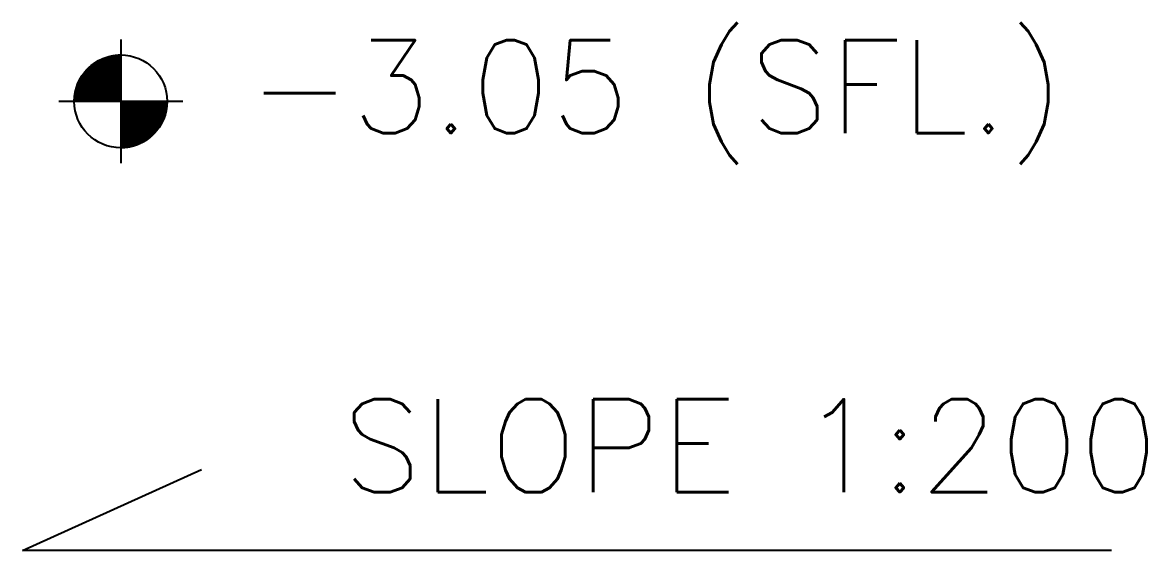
# Model space of a CAD drawing. Header units: millimetres. Extents: x -187664 to 435448, y -313239 to 299894.
# Drawn here: x -122784 to -120515, y 56349 to 57414 of the extents above; entities that cross this region are included whole.
import ezdxf

# ---------------------------------------------------------------- set-up
doc = ezdxf.new("R2010")
doc.units = ezdxf.units.MM
doc.layers.add('DIM', color=1, linetype='Continuous')
doc.layers.add('Text', color=3, linetype='Continuous', lineweight=0)
doc.styles.add('100', font='romans.shx', dxfattribs={"height": 2.4})
doc.styles.add('RomanS', font='romans.shx', dxfattribs={"width": 0.8})

# ---------------------------------------------------------------- blocks, each defined once
blk = doc.blocks.new('*X2883')
at = {"color": 0}
for p, q in [((35029.76, 26590.35), (35044.68, 26605.27)), ((35029.76, 26590.44), (35044.59, 26605.27)), ((35029.76, 26590.53), (35044.5, 26605.27)), ((35029.76, 26590.62), (35044.41, 26605.27)), ((35029.76, 26590.71), (35044.32, 26605.27)), ((35029.77, 26590.8), (35044.23, 26605.27)), ((35029.77, 26590.27), (35044.76, 26605.26)), ((35029.77, 26590.89), (35044.14, 26605.26)), ((35029.77, 26590.98), (35044.05, 26605.26)), ((35029.78, 26591.08), (35043.95, 26605.25)), ((35029.78, 26591.17), (35043.86, 26605.25)), ((35029.79, 26591.27), (35043.77, 26605.24)), ((35029.8, 26591.36), (35043.67, 26605.24)), ((35029.8, 26591.46), (35043.58, 26605.23)), ((35029.81, 26591.55), (35043.48, 26605.22)), ((35029.82, 26591.65), (35043.38, 26605.21)), ((35029.83, 26591.75), (35043.28, 26605.2)), ((35029.84, 26591.85), (35043.19, 26605.19)), ((35029.85, 26591.94), (35043.09, 26605.18)), ((35029.86, 26590.27), (35044.76, 26605.17)), ((35029.86, 26592.04), (35042.99, 26605.17)), ((35029.87, 26592.15), (35042.89, 26605.16)), ((35029.89, 26592.25), (35042.78, 26605.14)), ((35029.9, 26592.35), (35042.68, 26605.13)), ((35029.92, 26592.45), (35042.58, 26605.12)), ((35029.93, 26592.56), (35042.48, 26605.1)), ((35029.95, 26590.27), (35044.76, 26605.08)), ((35029.95, 26592.66), (35042.37, 26605.08)), ((35029.97, 26592.77), (35042.26, 26605.07)), ((35029.98, 26592.87), (35042.16, 26605.05)), ((35030, 26592.98), (35042.05, 26605.03)), ((35030.02, 26593.09), (35041.94, 26605.01)), ((35030.04, 26590.27), (35044.76, 26605)), ((35030.04, 26593.2), (35041.83, 26604.99)), ((35030.07, 26593.31), (35041.72, 26604.96)), ((35030.09, 26593.42), (35041.61, 26604.94)), ((35030.12, 26593.54), (35041.5, 26604.92)), ((35030.12, 26590.27), (35044.76, 26604.91)), ((35030.14, 26593.65), (35041.38, 26604.89)), ((35030.17, 26593.77), (35041.27, 26604.86)), ((35030.2, 26593.88), (35041.15, 26604.83)), ((35030.21, 26590.27), (35044.76, 26604.82)), ((35030.23, 26594), (35041.03, 26604.8)), ((35030.26, 26594.12), (35040.91, 26604.77)), ((35030.29, 26594.24), (35040.79, 26604.74)), ((35030.3, 26590.27), (35044.76, 26604.73)), ((35030.33, 26594.36), (35040.67, 26604.71)), ((35030.36, 26594.49), (35040.54, 26604.67)), ((35030.39, 26590.27), (35044.76, 26604.64)), ((35030.4, 26594.61), (35040.42, 26604.63)), ((35030.44, 26594.74), (35040.29, 26604.59)), ((35030.48, 26590.27), (35044.76, 26604.55)), ((35030.48, 26594.87), (35040.16, 26604.55)), ((35030.52, 26595), (35040.03, 26604.51)), ((35030.57, 26590.27), (35044.76, 26604.47)), ((35030.57, 26595.14), (35039.9, 26604.47)), ((35030.61, 26595.27), (35039.76, 26604.42)), ((35030.66, 26590.27), (35044.76, 26604.38)), ((35030.66, 26595.41), (35039.62, 26604.37)), ((35030.71, 26595.55), (35039.48, 26604.32)), ((35030.74, 26590.27), (35044.76, 26604.29)), ((35030.77, 26595.69), (35039.34, 26604.26)), ((35030.83, 26595.84), (35039.19, 26604.21)), ((35030.83, 26590.27), (35044.76, 26604.2)), ((35030.89, 26595.99), (35039.04, 26604.14)), ((35030.92, 26590.27), (35044.76, 26604.11)), ((35030.95, 26596.14), (35038.89, 26604.08)), ((35031.01, 26590.27), (35044.76, 26604.02)), ((35031.02, 26596.29), (35038.74, 26604.01)), ((35031.09, 26596.45), (35038.58, 26603.94)), ((35031.1, 26590.27), (35044.76, 26603.93)), ((35031.16, 26596.62), (35038.41, 26603.87)), ((35031.19, 26590.27), (35044.76, 26603.85)), ((35031.24, 26596.79), (35038.25, 26603.79)), ((35031.27, 26590.27), (35044.76, 26603.76)), ((35031.33, 26596.96), (35038.07, 26603.7)), ((35031.36, 26590.27), (35044.76, 26603.67)), ((35031.42, 26597.14), (35037.89, 26603.61)), ((35031.45, 26590.27), (35044.76, 26603.58)), ((35031.52, 26597.32), (35037.71, 26603.52)), ((35031.54, 26590.27), (35044.76, 26603.49)), ((35031.62, 26597.52), (35037.52, 26603.41)), ((35031.63, 26590.27), (35044.76, 26603.4)), ((35031.72, 26590.27), (35044.76, 26603.32)), ((35031.73, 26597.72), (35037.31, 26603.3)), ((35031.8, 26590.27), (35044.76, 26603.23)), ((35031.86, 26597.93), (35037.1, 26603.18)), ((35031.89, 26590.27), (35044.76, 26603.14)), ((35031.98, 26590.27), (35044.76, 26603.05)), ((35031.99, 26598.15), (35036.88, 26603.04)), ((35032.07, 26590.27), (35044.76, 26602.96)), ((35032.14, 26598.39), (35036.64, 26602.89)), ((35032.16, 26590.27), (35044.76, 26602.87)), ((35032.25, 26590.27), (35044.76, 26602.79)), ((35032.31, 26598.65), (35036.38, 26602.72)), ((35032.33, 26590.27), (35044.76, 26602.7)), ((35032.42, 26590.27), (35044.76, 26602.61)), ((35032.51, 26590.27), (35044.76, 26602.52)), ((35032.51, 26598.94), (35036.1, 26602.52)), ((35032.6, 26590.27), (35044.76, 26602.43)), ((35044.76, 26593.65), (35035.97, 26602.44)), ((35044.76, 26593.74), (35036.03, 26602.47)), ((35044.76, 26593.83), (35036.08, 26602.51)), ((35044.76, 26593.92), (35036.13, 26602.55)), ((35044.76, 26594.01), (35036.18, 26602.58)), ((35044.76, 26594.09), (35036.23, 26602.62)), ((35044.76, 26594.18), (35036.29, 26602.65)), ((35044.76, 26594.27), (35036.34, 26602.69)), ((35044.76, 26594.36), (35036.39, 26602.73)), ((35044.76, 26594.45), (35036.44, 26602.76)), ((35044.76, 26594.54), (35036.5, 26602.8)), ((35044.76, 26594.63), (35036.55, 26602.83)), ((35044.76, 26594.71), (35036.6, 26602.87)), ((35044.76, 26594.8), (35036.66, 26602.9)), ((35044.76, 26594.89), (35036.71, 26602.94)), ((35044.76, 26594.98), (35036.77, 26602.97)), ((35044.76, 26595.07), (35036.82, 26603)), ((35044.76, 26595.16), (35036.88, 26603.04)), ((35044.76, 26595.24), (35036.93, 26603.07)), ((35044.76, 26595.33), (35036.98, 26603.1)), ((35044.76, 26595.42), (35037.04, 26603.14)), ((35044.76, 26595.51), (35037.1, 26603.17)), ((35044.76, 26595.6), (35037.15, 26603.2)), ((35044.76, 26595.69), (35037.21, 26603.24)), ((35044.76, 26595.77), (35037.26, 26603.27)), ((35044.76, 26595.86), (35037.32, 26603.3)), ((35044.76, 26595.95), (35037.37, 26603.33)), ((35044.76, 26596.04), (35037.43, 26603.36)), ((35044.76, 26596.13), (35037.49, 26603.4)), ((35044.76, 26596.22), (35037.55, 26603.43)), ((35044.76, 26596.3), (35037.6, 26603.46)), ((35044.76, 26596.39), (35037.66, 26603.49)), ((35044.76, 26596.48), (35037.72, 26603.52)), ((35044.76, 26596.57), (35037.78, 26603.55)), ((35044.76, 26596.66), (35037.83, 26603.58)), ((35044.76, 26596.75), (35037.89, 26603.61)), ((35044.76, 26596.83), (35037.95, 26603.64)), ((35044.76, 26596.92), (35038.01, 26603.67)), ((35044.76, 26597.01), (35038.07, 26603.7)), ((35044.76, 26597.1), (35038.13, 26603.73)), ((35044.76, 26597.19), (35038.19, 26603.76)), ((35044.76, 26597.28), (35038.25, 26603.79)), ((35044.76, 26597.37), (35038.31, 26603.82)), ((35044.76, 26597.45), (35038.37, 26603.85)), ((35044.76, 26597.54), (35038.43, 26603.87)), ((35044.76, 26597.63), (35038.49, 26603.9)), ((35044.76, 26597.72), (35038.55, 26603.93)), ((35044.76, 26597.81), (35038.61, 26603.96)), ((35044.76, 26597.9), (35038.67, 26603.98)), ((35044.76, 26597.98), (35038.73, 26604.01)), ((35044.76, 26598.07), (35038.79, 26604.04)), ((35044.76, 26598.16), (35038.85, 26604.06)), ((35044.76, 26598.25), (35038.92, 26604.09)), ((35044.76, 26598.34), (35038.98, 26604.12)), ((35044.76, 26598.43), (35039.04, 26604.14)), ((35044.76, 26598.51), (35039.1, 26604.17)), ((35044.76, 26598.6), (35039.17, 26604.19)), ((35044.76, 26598.69), (35039.23, 26604.22)), ((35044.76, 26598.78), (35039.29, 26604.24)), ((35044.76, 26598.87), (35039.36, 26604.27)), ((35044.76, 26598.96), (35039.42, 26604.29)), ((35044.76, 26599.04), (35039.48, 26604.32)), ((35044.76, 26599.13), (35039.55, 26604.34)), ((35044.76, 26599.22), (35039.61, 26604.37)), ((35044.76, 26599.31), (35039.68, 26604.39)), ((35044.76, 26599.4), (35039.74, 26604.41)), ((35044.76, 26599.49), (35039.81, 26604.44)), ((35044.76, 26599.57), (35039.87, 26604.46)), ((35044.76, 26599.66), (35039.94, 26604.48)), ((35044.76, 26599.75), (35040.01, 26604.5)), ((35044.76, 26599.84), (35040.07, 26604.52)), ((35044.76, 26599.93), (35040.14, 26604.55)), ((35044.76, 26600.02), (35040.21, 26604.57)), ((35044.76, 26600.11), (35040.27, 26604.59)), ((35044.76, 26600.19), (35040.34, 26604.61)), ((35044.76, 26600.28), (35040.41, 26604.63)), ((35044.76, 26600.37), (35040.48, 26604.65)), ((35044.76, 26600.46), (35040.54, 26604.67)), ((35044.76, 26600.55), (35040.61, 26604.69)), ((35044.76, 26600.64), (35040.68, 26604.71)), ((35044.76, 26600.72), (35040.75, 26604.73)), ((35044.76, 26600.81), (35040.82, 26604.75)), ((35044.76, 26600.9), (35040.89, 26604.77)), ((35044.76, 26600.99), (35040.96, 26604.79)), ((35044.76, 26601.08), (35041.03, 26604.8)), ((35044.76, 26601.17), (35041.1, 26604.82)), ((35044.76, 26601.25), (35041.17, 26604.84)), ((35044.76, 26601.34), (35041.24, 26604.86)), ((35044.76, 26601.43), (35041.31, 26604.87)), ((35044.76, 26601.52), (35041.39, 26604.89)), ((35044.76, 26601.61), (35041.46, 26604.91)), ((35044.76, 26601.7), (35041.53, 26604.92)), ((35044.76, 26601.78), (35041.6, 26604.94)), ((35044.76, 26601.87), (35041.67, 26604.95)), ((35044.76, 26601.96), (35041.75, 26604.97)), ((35044.76, 26602.05), (35041.82, 26604.98)), ((35044.76, 26602.14), (35041.9, 26605)), ((35044.76, 26602.23), (35041.97, 26605.01)), ((35044.76, 26602.31), (35042.04, 26605.03)), ((35044.76, 26602.4), (35042.12, 26605.04)), ((35044.76, 26602.49), (35042.19, 26605.05)), ((35044.76, 26602.58), (35042.27, 26605.07)), ((35044.76, 26602.67), (35042.35, 26605.08)), ((35044.76, 26602.76), (35042.42, 26605.09)), ((35044.76, 26602.85), (35042.5, 26605.1)), ((35044.76, 26602.93), (35042.58, 26605.12)), ((35044.76, 26603.02), (35042.65, 26605.13)), ((35044.76, 26603.11), (35042.73, 26605.14)), ((35044.76, 26603.2), (35042.81, 26605.15)), ((35044.76, 26603.29), (35042.89, 26605.16)), ((35044.76, 26603.38), (35042.96, 26605.17)), ((35044.76, 26603.46), (35043.04, 26605.18)), ((35044.76, 26603.55), (35043.12, 26605.19)), ((35044.76, 26603.64), (35043.2, 26605.19)), ((35044.76, 26603.73), (35043.28, 26605.2)), ((35044.76, 26603.82), (35043.36, 26605.21)), ((35044.76, 26603.91), (35043.45, 26605.22)), ((35044.76, 26603.99), (35043.53, 26605.22)), ((35044.76, 26604.08), (35043.61, 26605.23)), ((35044.76, 26604.17), (35043.69, 26605.24)), ((35044.76, 26604.26), (35043.77, 26605.24)), ((35044.76, 26604.35), (35043.86, 26605.25)), ((35044.76, 26604.44), (35043.94, 26605.25)), ((35044.76, 26604.52), (35044.02, 26605.26)), ((35044.76, 26604.61), (35044.11, 26605.26)), ((35044.76, 26604.7), (35044.19, 26605.26)), ((35044.76, 26604.79), (35044.28, 26605.27)), ((35044.76, 26604.88), (35044.37, 26605.27)), ((35044.76, 26604.97), (35044.45, 26605.27)), ((35044.76, 26605.06), (35044.54, 26605.27)), ((35044.76, 26605.14), (35044.63, 26605.27)), ((35044.76, 26605.23), (35044.71, 26605.27)), ((35040.98, 26590.27), (35032.43, 26598.82)), ((35041.06, 26590.27), (35032.47, 26598.87)), ((35041.15, 26590.27), (35032.5, 26598.92)), ((35041.24, 26590.27), (35032.54, 26598.98)), ((35041.33, 26590.27), (35032.58, 26599.03)), ((35041.42, 26590.27), (35032.61, 26599.08)), ((35041.51, 26590.27), (35032.65, 26599.13)), ((35032.69, 26590.27), (35044.76, 26602.34)), ((35041.59, 26590.27), (35032.69, 26599.18)), ((35041.68, 26590.27), (35032.73, 26599.23)), ((35032.75, 26599.26), (35035.77, 26602.29)), ((35041.77, 26590.27), (35032.76, 26599.28)), ((35032.78, 26590.27), (35044.76, 26602.26)), ((35041.86, 26590.27), (35032.8, 26599.33)), ((35041.95, 26590.27), (35032.84, 26599.38)), ((35032.86, 26590.27), (35044.76, 26602.17)), ((35042.04, 26590.27), (35032.88, 26599.43)), ((35042.12, 26590.27), (35032.92, 26599.48)), ((35032.95, 26590.27), (35044.76, 26602.08)), ((35042.21, 26590.27), (35032.95, 26599.53)), ((35042.3, 26590.27), (35032.99, 26599.58)), ((35042.39, 26590.27), (35033.03, 26599.63)), ((35033.04, 26590.27), (35044.76, 26601.99)), ((35033.05, 26599.65), (35035.38, 26601.98)), ((35042.48, 26590.27), (35033.07, 26599.68)), ((35042.57, 26590.27), (35033.11, 26599.73)), ((35033.13, 26590.27), (35044.76, 26601.9)), ((35042.65, 26590.27), (35033.15, 26599.78)), ((35042.74, 26590.27), (35033.19, 26599.83)), ((35033.22, 26590.27), (35044.76, 26601.81)), ((35042.83, 26590.27), (35033.23, 26599.88)), ((35042.92, 26590.27), (35033.27, 26599.92)), ((35033.31, 26590.27), (35044.76, 26601.73)), ((35043.01, 26590.27), (35033.31, 26599.97)), ((35043.1, 26590.27), (35033.35, 26600.02)), ((35043.19, 26590.27), (35033.39, 26600.07)), ((35033.4, 26590.27), (35044.76, 26601.64)), ((35043.27, 26590.27), (35033.43, 26600.11)), ((35033.48, 26590.27), (35044.76, 26601.55)), ((35043.36, 26590.27), (35033.48, 26600.16)), ((35033.52, 26600.21), (35034.82, 26601.52)), ((35043.45, 26590.27), (35033.52, 26600.21)), ((35043.54, 26590.27), (35033.56, 26600.25)), ((35033.57, 26590.27), (35044.76, 26601.46)), ((35043.63, 26590.27), (35033.6, 26600.3)), ((35043.72, 26590.27), (35033.64, 26600.35)), ((35033.66, 26590.27), (35044.76, 26601.37)), ((35043.8, 26590.27), (35033.68, 26600.39)), ((35043.89, 26590.27), (35033.73, 26600.44)), ((35033.75, 26590.27), (35044.76, 26601.28)), ((35043.98, 26590.27), (35033.77, 26600.49)), ((35044.07, 26590.27), (35033.81, 26600.53)), ((35033.84, 26590.27), (35044.76, 26601.19)), ((35044.16, 26590.27), (35033.85, 26600.58)), ((35044.25, 26590.27), (35033.9, 26600.62)), ((35033.93, 26590.27), (35044.76, 26601.11)), ((35044.33, 26590.27), (35033.94, 26600.67)), ((35044.42, 26590.27), (35033.98, 26600.71)), ((35034.01, 26590.27), (35044.76, 26601.02)), ((35044.51, 26590.27), (35034.03, 26600.76)), ((35044.6, 26590.27), (35034.07, 26600.8)), ((35034.1, 26590.27), (35044.76, 26600.93)), ((35044.69, 26590.27), (35034.12, 26600.85)), ((35044.76, 26590.29), (35034.16, 26600.89)), ((35034.19, 26590.27), (35044.76, 26600.84)), ((35044.76, 26590.38), (35034.2, 26600.94)), ((35044.76, 26590.47), (35034.25, 26600.98)), ((35034.28, 26590.27), (35044.76, 26600.75)), ((35044.76, 26590.56), (35034.29, 26601.02)), ((35044.76, 26590.65), (35034.34, 26601.07)), ((35034.37, 26590.27), (35044.76, 26600.66)), ((35044.76, 26590.74), (35034.38, 26601.11)), ((35044.76, 26590.82), (35034.43, 26601.15)), ((35034.46, 26590.27), (35044.76, 26600.58)), ((35044.76, 26590.91), (35034.47, 26601.2)), ((35044.76, 26591), (35034.52, 26601.24)), ((35034.54, 26590.27), (35044.76, 26600.49)), ((35044.76, 26591.09), (35034.57, 26601.28)), ((35044.76, 26591.18), (35034.61, 26601.32)), ((35034.63, 26590.27), (35044.76, 26600.4)), ((35044.76, 26591.27), (35034.66, 26601.37)), ((35044.76, 26591.35), (35034.7, 26601.41)), ((35034.72, 26590.27), (35044.76, 26600.31)), ((35044.76, 26591.44), (35034.75, 26601.45)), ((35044.76, 26591.53), (35034.8, 26601.49)), ((35034.81, 26590.27), (35044.76, 26600.22)), ((35044.76, 26591.62), (35034.84, 26601.53)), ((35044.76, 26591.71), (35034.89, 26601.57)), ((35034.9, 26590.27), (35044.76, 26600.13)), ((35044.76, 26591.8), (35034.94, 26601.62)), ((35044.76, 26591.89), (35034.99, 26601.66)), ((35034.99, 26590.27), (35044.76, 26600.05)), ((35044.76, 26591.97), (35035.03, 26601.7)), ((35035.07, 26590.27), (35044.76, 26599.96)), ((35044.76, 26592.06), (35035.08, 26601.74)), ((35044.76, 26592.15), (35035.13, 26601.78)), ((35035.16, 26590.27), (35044.76, 26599.87)), ((35044.76, 26592.24), (35035.18, 26601.82)), ((35044.76, 26592.33), (35035.23, 26601.86)), ((35035.25, 26590.27), (35044.76, 26599.78)), ((35044.76, 26592.42), (35035.27, 26601.9)), ((35044.76, 26592.5), (35035.32, 26601.94)), ((35035.34, 26590.27), (35044.76, 26599.69)), ((35044.76, 26592.59), (35035.37, 26601.98)), ((35044.76, 26592.68), (35035.42, 26602.02)), ((35035.43, 26590.27), (35044.76, 26599.6)), ((35044.76, 26592.77), (35035.47, 26602.06)), ((35044.76, 26592.86), (35035.52, 26602.09)), ((35035.52, 26590.27), (35044.76, 26599.52)), ((35044.76, 26592.95), (35035.57, 26602.13)), ((35035.6, 26590.27), (35044.76, 26599.43)), ((35044.76, 26593.03), (35035.62, 26602.17)), ((35044.76, 26593.12), (35035.67, 26602.21)), ((35035.69, 26590.27), (35044.76, 26599.34)), ((35044.76, 26593.21), (35035.72, 26602.25)), ((35044.76, 26593.3), (35035.77, 26602.29)), ((35035.78, 26590.27), (35044.76, 26599.25)), ((35044.76, 26593.39), (35035.82, 26602.32)), ((35044.76, 26593.48), (35035.87, 26602.36)), ((35035.87, 26590.27), (35044.76, 26599.16)), ((35044.76, 26593.56), (35035.92, 26602.4)), ((35035.96, 26590.27), (35044.76, 26599.07)), ((35036.05, 26590.27), (35044.76, 26598.99)), ((35036.14, 26590.27), (35044.76, 26598.9)), ((35036.22, 26590.27), (35044.76, 26598.81)), ((35035.5, 26590.27), (35030.58, 26595.19)), ((35035.58, 26590.27), (35030.61, 26595.25)), ((35035.67, 26590.27), (35030.63, 26595.32)), ((35035.76, 26590.27), (35030.65, 26595.38)), ((35035.85, 26590.27), (35030.68, 26595.45)), ((35035.94, 26590.27), (35030.7, 26595.51)), ((35036.03, 26590.27), (35030.72, 26595.58)), ((35036.11, 26590.27), (35030.75, 26595.64)), ((35036.2, 26590.27), (35030.77, 26595.7)), ((35036.29, 26590.27), (35030.8, 26595.77)), ((35036.38, 26590.27), (35030.82, 26595.83)), ((35036.47, 26590.27), (35030.85, 26595.89)), ((35036.56, 26590.27), (35030.87, 26595.96)), ((35036.64, 26590.27), (35030.9, 26596.02)), ((35036.73, 26590.27), (35030.93, 26596.08)), ((35036.82, 26590.27), (35030.95, 26596.14)), ((35036.91, 26590.27), (35030.98, 26596.21)), ((35037, 26590.27), (35031.01, 26596.27)), ((35037.09, 26590.27), (35031.03, 26596.33)), ((35037.17, 26590.27), (35031.06, 26596.39)), ((35037.26, 26590.27), (35031.09, 26596.45)), ((35037.35, 26590.27), (35031.11, 26596.51)), ((35037.44, 26590.27), (35031.14, 26596.57)), ((35037.53, 26590.27), (35031.17, 26596.63)), ((35037.62, 26590.27), (35031.2, 26596.69)), ((35037.7, 26590.27), (35031.23, 26596.75)), ((35037.79, 26590.27), (35031.26, 26596.81)), ((35037.88, 26590.27), (35031.29, 26596.87)), ((35037.97, 26590.27), (35031.31, 26596.93)), ((35038.06, 26590.27), (35031.34, 26596.99)), ((35038.15, 26590.27), (35031.37, 26597.05)), ((35038.24, 26590.27), (35031.4, 26597.11)), ((35038.32, 26590.27), (35031.43, 26597.17)), ((35038.41, 26590.27), (35031.46, 26597.22)), ((35038.5, 26590.27), (35031.49, 26597.28)), ((35038.59, 26590.27), (35031.52, 26597.34)), ((35038.68, 26590.27), (35031.56, 26597.4)), ((35038.77, 26590.27), (35031.59, 26597.45)), ((35038.85, 26590.27), (35031.62, 26597.51)), ((35038.94, 26590.27), (35031.65, 26597.57)), ((35039.03, 26590.27), (35031.68, 26597.62)), ((35039.12, 26590.27), (35031.71, 26597.68)), ((35039.21, 26590.27), (35031.74, 26597.74)), ((35039.3, 26590.27), (35031.78, 26597.79)), ((35039.38, 26590.27), (35031.81, 26597.85)), ((35039.47, 26590.27), (35031.84, 26597.91)), ((35039.56, 26590.27), (35031.88, 26597.96)), ((35039.65, 26590.27), (35031.91, 26598.02)), ((35039.74, 26590.27), (35031.94, 26598.07)), ((35039.83, 26590.27), (35031.98, 26598.13)), ((35039.91, 26590.27), (35032.01, 26598.18)), ((35040, 26590.27), (35032.04, 26598.23)), ((35040.09, 26590.27), (35032.08, 26598.29)), ((35040.18, 26590.27), (35032.11, 26598.34)), ((35040.27, 26590.27), (35032.15, 26598.4)), ((35040.36, 26590.27), (35032.18, 26598.45)), ((35040.44, 26590.27), (35032.22, 26598.5)), ((35040.53, 26590.27), (35032.25, 26598.56)), ((35040.62, 26590.27), (35032.29, 26598.61)), ((35040.71, 26590.27), (35032.32, 26598.66)), ((35040.8, 26590.27), (35032.36, 26598.72)), ((35040.89, 26590.27), (35032.39, 26598.77)), ((35036.31, 26590.27), (35044.76, 26598.72)), ((35036.4, 26590.27), (35044.76, 26598.63)), ((35036.49, 26590.27), (35044.76, 26598.54)), ((35036.58, 26590.27), (35044.76, 26598.45)), ((35036.67, 26590.27), (35044.76, 26598.37)), ((35036.75, 26590.27), (35044.76, 26598.28)), ((35036.84, 26590.27), (35044.76, 26598.19)), ((35036.93, 26590.27), (35044.76, 26598.1)), ((35037.02, 26590.27), (35044.76, 26598.01)), ((35037.11, 26590.27), (35044.76, 26597.92)), ((35037.2, 26590.27), (35044.76, 26597.84)), ((35037.28, 26590.27), (35044.76, 26597.75)), ((35037.37, 26590.27), (35044.76, 26597.66)), ((35037.46, 26590.27), (35044.76, 26597.57)), ((35037.55, 26590.27), (35044.76, 26597.48)), ((35037.64, 26590.27), (35044.76, 26597.39)), ((35037.73, 26590.27), (35044.76, 26597.31)), ((35037.81, 26590.27), (35044.76, 26597.22)), ((35037.9, 26590.27), (35044.76, 26597.13)), ((35037.99, 26590.27), (35044.76, 26597.04)), ((35038.08, 26590.27), (35044.76, 26596.95)), ((35038.17, 26590.27), (35044.76, 26596.86)), ((35038.26, 26590.27), (35044.76, 26596.78)), ((35038.34, 26590.27), (35044.76, 26596.69)), ((35038.43, 26590.27), (35044.76, 26596.6)), ((35038.52, 26590.27), (35044.76, 26596.51)), ((35038.61, 26590.27), (35044.76, 26596.42)), ((35038.7, 26590.27), (35044.76, 26596.33)), ((35038.79, 26590.27), (35044.76, 26596.24)), ((35038.88, 26590.27), (35044.76, 26596.16)), ((35038.96, 26590.27), (35044.76, 26596.07)), ((35039.05, 26590.27), (35044.76, 26595.98)), ((35039.14, 26590.27), (35044.76, 26595.89)), ((35039.23, 26590.27), (35044.76, 26595.8)), ((35039.32, 26590.27), (35044.76, 26595.71)), ((35039.41, 26590.27), (35044.76, 26595.63)), ((35039.49, 26590.27), (35044.76, 26595.54)), ((35039.58, 26590.27), (35044.76, 26595.45)), ((35039.67, 26590.27), (35044.76, 26595.36)), ((35039.76, 26590.27), (35044.76, 26595.27)), ((35039.85, 26590.27), (35044.76, 26595.18)), ((35031.08, 26590.27), (35029.81, 26591.54)), ((35031.25, 26590.27), (35029.82, 26591.7)), ((35031.16, 26590.27), (35029.82, 26591.62)), ((35031.34, 26590.27), (35029.83, 26591.78)), ((35031.43, 26590.27), (35029.84, 26591.86)), ((35031.52, 26590.27), (35029.85, 26591.94)), ((35031.61, 26590.27), (35029.86, 26592.02)), ((35031.69, 26590.27), (35029.87, 26592.1)), ((35031.78, 26590.27), (35029.88, 26592.18)), ((35031.87, 26590.27), (35029.89, 26592.26)), ((35031.96, 26590.27), (35029.9, 26592.34)), ((35032.05, 26590.27), (35029.91, 26592.41)), ((35032.14, 26590.27), (35029.92, 26592.49)), ((35032.22, 26590.27), (35029.93, 26592.57)), ((35032.31, 26590.27), (35029.94, 26592.64)), ((35032.4, 26590.27), (35029.96, 26592.72)), ((35032.49, 26590.27), (35029.97, 26592.79)), ((35032.58, 26590.27), (35029.98, 26592.87)), ((35032.67, 26590.27), (35030, 26592.95)), ((35032.76, 26590.27), (35030.01, 26593.02)), ((35032.84, 26590.27), (35030.02, 26593.09)), ((35032.93, 26590.27), (35030.04, 26593.17)), ((35033.02, 26590.27), (35030.05, 26593.24)), ((35033.11, 26590.27), (35030.07, 26593.32)), ((35033.2, 26590.27), (35030.08, 26593.39)), ((35033.29, 26590.27), (35030.1, 26593.46)), ((35033.37, 26590.27), (35030.12, 26593.53)), ((35033.46, 26590.27), (35030.13, 26593.61)), ((35033.55, 26590.27), (35030.15, 26593.68)), ((35033.64, 26590.27), (35030.16, 26593.75)), ((35033.73, 26590.27), (35030.18, 26593.82)), ((35033.82, 26590.27), (35030.2, 26593.89)), ((35033.9, 26590.27), (35030.22, 26593.96)), ((35033.99, 26590.27), (35030.24, 26594.03)), ((35034.08, 26590.27), (35030.25, 26594.1)), ((35034.17, 26590.27), (35030.27, 26594.17)), ((35034.26, 26590.27), (35030.29, 26594.24)), ((35034.35, 26590.27), (35030.31, 26594.31)), ((35034.43, 26590.27), (35030.33, 26594.38)), ((35034.52, 26590.27), (35030.35, 26594.45)), ((35034.61, 26590.27), (35030.37, 26594.52)), ((35034.7, 26590.27), (35030.39, 26594.59)), ((35034.79, 26590.27), (35030.41, 26594.65)), ((35034.88, 26590.27), (35030.43, 26594.72)), ((35034.96, 26590.27), (35030.45, 26594.79)), ((35035.05, 26590.27), (35030.47, 26594.86)), ((35035.14, 26590.27), (35030.49, 26594.92)), ((35035.23, 26590.27), (35030.52, 26594.99)), ((35035.32, 26590.27), (35030.54, 26595.05)), ((35035.41, 26590.27), (35030.56, 26595.12)), ((35039.94, 26590.27), (35044.76, 26595.1)), ((35040.02, 26590.27), (35044.76, 26595.01)), ((35040.11, 26590.27), (35044.76, 26594.92)), ((35040.2, 26590.27), (35044.76, 26594.83)), ((35040.29, 26590.27), (35044.76, 26594.74)), ((35040.38, 26590.27), (35044.76, 26594.65)), ((35040.47, 26590.27), (35044.76, 26594.57)), ((35040.55, 26590.27), (35044.76, 26594.48)), ((35040.64, 26590.27), (35044.76, 26594.39)), ((35040.73, 26590.27), (35044.76, 26594.3)), ((35040.82, 26590.27), (35044.76, 26594.21)), ((35040.91, 26590.27), (35044.76, 26594.12)), ((35041, 26590.27), (35044.76, 26594.04)), ((35041.08, 26590.27), (35044.76, 26593.95)), ((35041.17, 26590.27), (35044.76, 26593.86)), ((35041.26, 26590.27), (35044.76, 26593.77)), ((35041.35, 26590.27), (35044.76, 26593.68)), ((35041.44, 26590.27), (35044.76, 26593.59)), ((35041.53, 26590.27), (35044.76, 26593.5)), ((35041.62, 26590.27), (35044.76, 26593.42)), ((35041.7, 26590.27), (35044.76, 26593.33)), ((35041.79, 26590.27), (35044.76, 26593.24)), ((35041.88, 26590.27), (35044.76, 26593.15)), ((35041.97, 26590.27), (35044.76, 26593.06)), ((35042.06, 26590.27), (35044.76, 26592.97)), ((35042.15, 26590.27), (35044.76, 26592.89)), ((35042.23, 26590.27), (35044.76, 26592.8)), ((35042.32, 26590.27), (35044.76, 26592.71)), ((35042.41, 26590.27), (35044.76, 26592.62)), ((35042.5, 26590.27), (35044.76, 26592.53)), ((35042.59, 26590.27), (35044.76, 26592.44)), ((35042.68, 26590.27), (35044.76, 26592.36)), ((35042.76, 26590.27), (35044.76, 26592.27)), ((35042.85, 26590.27), (35044.76, 26592.18)), ((35042.94, 26590.27), (35044.76, 26592.09)), ((35043.03, 26590.27), (35044.76, 26592)), ((35043.12, 26590.27), (35044.76, 26591.91)), ((35043.21, 26590.27), (35044.76, 26591.83)), ((35043.29, 26590.27), (35044.76, 26591.74)), ((35043.38, 26590.27), (35044.76, 26591.65)), ((35043.47, 26590.27), (35044.76, 26591.56)), ((35030.19, 26590.27), (35029.76, 26590.7)), ((35030.1, 26590.27), (35029.76, 26590.62)), ((35030.02, 26590.27), (35029.76, 26590.53)), ((35029.93, 26590.27), (35029.76, 26590.44)), ((35029.84, 26590.27), (35029.76, 26590.36)), ((35030.46, 26590.27), (35029.77, 26590.96)), ((35030.37, 26590.27), (35029.77, 26590.87)), ((35030.28, 26590.27), (35029.77, 26590.79)), ((35030.63, 26590.27), (35029.78, 26591.13)), ((35030.55, 26590.27), (35029.78, 26591.04)), ((35030.81, 26590.27), (35029.79, 26591.29)), ((35030.72, 26590.27), (35029.79, 26591.21)), ((35030.99, 26590.27), (35029.8, 26591.46)), ((35030.9, 26590.27), (35029.8, 26591.38)), ((35043.56, 26590.27), (35044.76, 26591.47)), ((35043.65, 26590.27), (35044.76, 26591.38)), ((35043.74, 26590.27), (35044.76, 26591.3)), ((35043.82, 26590.27), (35044.76, 26591.21)), ((35043.91, 26590.27), (35044.76, 26591.12)), ((35044, 26590.27), (35044.76, 26591.03)), ((35044.09, 26590.27), (35044.76, 26590.94)), ((35044.18, 26590.27), (35044.76, 26590.85)), ((35044.27, 26590.27), (35044.76, 26590.76)), ((35044.36, 26590.27), (35044.76, 26590.68)), ((35044.44, 26590.27), (35044.76, 26590.59)), ((35044.53, 26590.27), (35044.76, 26590.5)), ((35044.62, 26590.27), (35044.76, 26590.41)), ((35044.71, 26590.27), (35044.76, 26590.32)), ((35044.76, 26590.23), (35044.8, 26590.27)), ((35044.76, 26590.15), (35044.89, 26590.27)), ((35044.76, 26590.06), (35044.97, 26590.27)), ((35044.76, 26589.97), (35045.06, 26590.27)), ((35044.76, 26589.88), (35045.15, 26590.27)), ((35044.76, 26589.79), (35045.24, 26590.27)), ((35044.76, 26589.7), (35045.33, 26590.27)), ((35044.76, 26589.62), (35045.42, 26590.27)), ((35044.76, 26589.53), (35045.5, 26590.27)), ((35044.76, 26589.44), (35045.59, 26590.27)), ((35044.76, 26589.35), (35045.68, 26590.27)), ((35044.76, 26589.26), (35045.77, 26590.27)), ((35044.76, 26589.17), (35045.86, 26590.27)), ((35044.76, 26589.09), (35045.95, 26590.27)), ((35044.76, 26589), (35046.03, 26590.27)), ((35044.76, 26588.91), (35046.12, 26590.27)), ((35044.76, 26588.82), (35046.21, 26590.27)), ((35044.76, 26588.73), (35046.3, 26590.27)), ((35044.76, 26588.64), (35046.39, 26590.27)), ((35044.76, 26588.56), (35046.48, 26590.27)), ((35044.76, 26588.47), (35046.56, 26590.27)), ((35044.76, 26588.38), (35046.65, 26590.27)), ((35044.76, 26588.29), (35046.74, 26590.27)), ((35044.76, 26588.2), (35046.83, 26590.27)), ((35044.76, 26588.11), (35046.92, 26590.27)), ((35044.76, 26588.02), (35047.01, 26590.27)), ((35044.76, 26587.94), (35047.1, 26590.27)), ((35044.76, 26587.85), (35047.18, 26590.27)), ((35044.76, 26587.76), (35047.27, 26590.27)), ((35044.76, 26587.67), (35047.36, 26590.27)), ((35044.76, 26587.58), (35047.45, 26590.27)), ((35044.76, 26587.49), (35047.54, 26590.27)), ((35044.76, 26587.41), (35047.63, 26590.27)), ((35044.76, 26587.32), (35047.71, 26590.27)), ((35044.76, 26587.23), (35047.8, 26590.27)), ((35044.76, 26587.14), (35047.89, 26590.27)), ((35044.76, 26587.05), (35047.98, 26590.27)), ((35044.76, 26586.96), (35048.07, 26590.27)), ((35044.76, 26586.88), (35048.16, 26590.27)), ((35044.76, 26586.79), (35048.24, 26590.27)), ((35044.76, 26586.7), (35048.33, 26590.27)), ((35044.76, 26586.61), (35048.42, 26590.27)), ((35044.76, 26586.52), (35048.51, 26590.27)), ((35044.76, 26586.43), (35048.6, 26590.27)), ((35044.76, 26586.35), (35048.69, 26590.27)), ((35044.76, 26586.26), (35048.77, 26590.27)), ((35044.76, 26586.17), (35048.86, 26590.27)), ((35044.76, 26586.08), (35048.95, 26590.27)), ((35044.76, 26585.99), (35049.04, 26590.27)), ((35044.76, 26585.9), (35049.13, 26590.27)), ((35044.76, 26585.82), (35049.22, 26590.27)), ((35044.76, 26585.73), (35049.3, 26590.27)), ((35044.76, 26585.64), (35049.39, 26590.27)), ((35044.76, 26585.55), (35049.48, 26590.27)), ((35044.76, 26585.46), (35049.57, 26590.27)), ((35044.76, 26585.37), (35049.66, 26590.27)), ((35044.76, 26585.28), (35049.75, 26590.27)), ((35044.76, 26585.2), (35049.84, 26590.27)), ((35044.76, 26585.11), (35049.92, 26590.27)), ((35044.76, 26585.02), (35050.01, 26590.27)), ((35044.76, 26584.93), (35050.1, 26590.27)), ((35044.76, 26584.84), (35050.19, 26590.27)), ((35044.76, 26584.75), (35050.28, 26590.27)), ((35044.76, 26584.67), (35050.37, 26590.27)), ((35044.76, 26584.58), (35050.45, 26590.27)), ((35044.76, 26584.49), (35050.54, 26590.27)), ((35044.76, 26584.4), (35050.63, 26590.27)), ((35044.76, 26584.31), (35050.72, 26590.27)), ((35044.76, 26584.22), (35050.81, 26590.27)), ((35044.76, 26584.14), (35050.9, 26590.27)), ((35044.76, 26584.05), (35050.98, 26590.27)), ((35044.76, 26583.96), (35051.07, 26590.27)), ((35044.76, 26583.87), (35051.16, 26590.27)), ((35044.76, 26583.78), (35051.25, 26590.27)), ((35044.76, 26583.69), (35051.34, 26590.27)), ((35044.76, 26583.61), (35051.43, 26590.27)), ((35044.76, 26583.52), (35051.51, 26590.27)), ((35044.76, 26583.43), (35051.6, 26590.27)), ((35044.76, 26583.34), (35051.69, 26590.27)), ((35044.76, 26583.25), (35051.78, 26590.27)), ((35044.76, 26583.16), (35051.87, 26590.27)), ((35044.76, 26583.08), (35051.96, 26590.27)), ((35044.76, 26582.99), (35052.05, 26590.27)), ((35044.76, 26582.9), (35052.13, 26590.27)), ((35044.76, 26582.81), (35052.22, 26590.27)), ((35044.76, 26582.72), (35052.31, 26590.27)), ((35044.76, 26582.63), (35052.4, 26590.27)), ((35044.76, 26582.54), (35052.49, 26590.27)), ((35044.76, 26582.46), (35052.58, 26590.27)), ((35044.76, 26582.37), (35052.66, 26590.27)), ((35044.76, 26582.28), (35052.75, 26590.27)), ((35044.76, 26582.19), (35052.84, 26590.27)), ((35044.76, 26582.1), (35052.93, 26590.27)), ((35044.76, 26582.01), (35053.02, 26590.27)), ((35044.76, 26581.93), (35053.11, 26590.27)), ((35044.76, 26581.84), (35053.19, 26590.27)), ((35044.76, 26581.75), (35053.28, 26590.27)), ((35044.76, 26581.66), (35053.37, 26590.27)), ((35044.76, 26581.57), (35053.46, 26590.27)), ((35044.76, 26581.48), (35053.55, 26590.27)), ((35044.76, 26581.4), (35053.64, 26590.27)), ((35044.76, 26581.31), (35053.72, 26590.27)), ((35044.76, 26581.22), (35053.81, 26590.27)), ((35044.76, 26581.13), (35053.9, 26590.27)), ((35044.76, 26581.04), (35053.99, 26590.27)), ((35044.76, 26580.95), (35054.08, 26590.27)), ((35044.76, 26580.87), (35054.17, 26590.27)), ((35044.76, 26580.78), (35054.25, 26590.27)), ((35044.76, 26580.69), (35054.34, 26590.27)), ((35044.76, 26580.6), (35054.43, 26590.27)), ((35044.76, 26580.51), (35054.52, 26590.27)), ((35044.76, 26580.42), (35054.61, 26590.27)), ((35044.76, 26580.34), (35054.7, 26590.27)), ((35044.76, 26580.25), (35054.79, 26590.27)), ((35044.76, 26580.16), (35054.87, 26590.27)), ((35044.76, 26580.07), (35054.96, 26590.27)), ((35044.76, 26579.98), (35055.05, 26590.27)), ((35044.76, 26579.89), (35055.14, 26590.27)), ((35044.76, 26579.8), (35055.23, 26590.27)), ((35044.76, 26579.72), (35055.32, 26590.27)), ((35044.76, 26579.63), (35055.4, 26590.27)), ((35044.76, 26579.54), (35055.49, 26590.27)), ((35044.76, 26579.45), (35055.58, 26590.27)), ((35044.76, 26579.36), (35055.67, 26590.27)), ((35044.76, 26579.27), (35055.76, 26590.27)), ((35044.76, 26579.19), (35055.85, 26590.27)), ((35044.76, 26579.1), (35055.93, 26590.27)), ((35044.76, 26579.01), (35056.02, 26590.27)), ((35044.76, 26578.92), (35056.11, 26590.27)), ((35044.76, 26578.83), (35056.2, 26590.27)), ((35044.76, 26578.74), (35056.29, 26590.27)), ((35044.76, 26578.66), (35056.38, 26590.27)), ((35044.76, 26578.57), (35056.46, 26590.27)), ((35044.76, 26578.48), (35056.55, 26590.27)), ((35044.76, 26578.39), (35056.64, 26590.27)), ((35044.76, 26578.3), (35056.73, 26590.27)), ((35044.76, 26578.21), (35056.82, 26590.27)), ((35044.76, 26578.13), (35056.91, 26590.27)), ((35044.76, 26578.04), (35056.99, 26590.27)), ((35044.76, 26577.95), (35057.08, 26590.27)), ((35044.76, 26577.86), (35057.17, 26590.27)), ((35044.76, 26577.77), (35057.26, 26590.27)), ((35044.76, 26577.68), (35057.35, 26590.27)), ((35044.76, 26577.6), (35057.44, 26590.27)), ((35044.76, 26577.51), (35057.53, 26590.27)), ((35044.76, 26577.42), (35057.61, 26590.27)), ((35044.76, 26577.33), (35057.7, 26590.27)), ((35044.76, 26577.24), (35057.79, 26590.27)), ((35044.76, 26577.15), (35057.88, 26590.27)), ((35044.76, 26577.06), (35057.97, 26590.27)), ((35044.76, 26576.98), (35058.06, 26590.27)), ((35044.76, 26576.89), (35058.14, 26590.27)), ((35044.76, 26576.8), (35058.23, 26590.27)), ((35044.76, 26576.71), (35058.32, 26590.27)), ((35044.76, 26576.62), (35058.41, 26590.27)), ((35044.76, 26576.53), (35058.5, 26590.27)), ((35044.76, 26576.45), (35058.59, 26590.27)), ((35044.76, 26576.36), (35058.67, 26590.27)), ((35044.76, 26576.27), (35058.76, 26590.27)), ((35044.76, 26576.18), (35058.85, 26590.27)), ((35044.76, 26576.09), (35058.94, 26590.27)), ((35044.76, 26576), (35059.03, 26590.27)), ((35044.76, 26575.92), (35059.12, 26590.27)), ((35044.76, 26575.83), (35059.2, 26590.27)), ((35044.76, 26575.74), (35059.29, 26590.27)), ((35044.76, 26575.65), (35059.38, 26590.27)), ((35044.76, 26575.56), (35059.47, 26590.27)), ((35044.76, 26575.47), (35059.56, 26590.27)), ((35044.76, 26575.39), (35059.65, 26590.27)), ((35044.76, 26575.3), (35059.73, 26590.27)), ((35055.33, 26579.63), (35044.76, 26590.21)), ((35055.28, 26579.59), (35044.76, 26590.12)), ((35055.24, 26579.55), (35044.76, 26590.03)), ((35055.19, 26579.5), (35044.76, 26589.94)), ((35055.15, 26579.46), (35044.76, 26589.85)), ((35055.1, 26579.42), (35044.76, 26589.76)), ((35055.06, 26579.37), (35044.76, 26589.68)), ((35055.01, 26579.33), (35044.76, 26589.59)), ((35054.97, 26579.29), (35044.76, 26589.5)), ((35054.92, 26579.24), (35044.76, 26589.41)), ((35054.88, 26579.2), (35044.76, 26589.32)), ((35054.83, 26579.16), (35044.76, 26589.23)), ((35054.78, 26579.12), (35044.76, 26589.15)), ((35054.74, 26579.08), (35044.76, 26589.06)), ((35054.69, 26579.04), (35044.76, 26588.97)), ((35054.64, 26578.99), (35044.76, 26588.88)), ((35054.6, 26578.95), (35044.76, 26588.79)), ((35054.55, 26578.91), (35044.76, 26588.7)), ((35054.5, 26578.87), (35044.76, 26588.61)), ((35054.45, 26578.83), (35044.76, 26588.53)), ((35054.41, 26578.79), (35044.76, 26588.44)), ((35054.36, 26578.75), (35044.76, 26588.35)), ((35054.31, 26578.71), (35044.76, 26588.26)), ((35054.26, 26578.67), (35044.76, 26588.17)), ((35054.21, 26578.63), (35044.76, 26588.08)), ((35054.16, 26578.59), (35044.76, 26588)), ((35054.11, 26578.55), (35044.76, 26587.91)), ((35055.37, 26579.68), (35044.78, 26590.27)), ((35044.82, 26575.28), (35059.76, 26590.21)), ((35055.42, 26579.72), (35044.86, 26590.27)), ((35044.91, 26575.28), (35059.76, 26590.12)), ((35055.46, 26579.77), (35044.95, 26590.27)), ((35045, 26575.28), (35059.75, 26590.03)), ((35055.5, 26579.81), (35045.04, 26590.27)), ((35045.09, 26575.28), (35059.75, 26589.94)), ((35055.55, 26579.86), (35045.13, 26590.27)), ((35045.18, 26575.28), (35059.75, 26589.85)), ((35055.59, 26579.9), (35045.22, 26590.27)), ((35045.27, 26575.28), (35059.75, 26589.76)), ((35055.63, 26579.95), (35045.31, 26590.27)), ((35045.37, 26575.29), (35059.74, 26589.67)), ((35055.68, 26579.99), (35045.39, 26590.27)), ((35045.46, 26575.29), (35059.74, 26589.57)), ((35055.72, 26580.04), (35045.48, 26590.27)), ((35045.55, 26575.3), (35059.74, 26589.48)), ((35055.76, 26580.08), (35045.57, 26590.27)), ((35045.65, 26575.3), (35059.73, 26589.39)), ((35055.81, 26580.13), (35045.66, 26590.27)), ((35045.74, 26575.31), (35059.72, 26589.29)), ((35055.85, 26580.18), (35045.75, 26590.27)), ((35045.83, 26575.31), (35059.72, 26589.2)), ((35055.89, 26580.22), (35045.84, 26590.27)), ((35055.93, 26580.27), (35045.93, 26590.27)), ((35045.93, 26575.32), (35059.71, 26589.1)), ((35055.97, 26580.32), (35046.01, 26590.27)), ((35046.03, 26575.33), (35059.7, 26589.01)), ((35056.01, 26580.36), (35046.1, 26590.27)), ((35046.12, 26575.34), (35059.69, 26588.91)), ((35056.06, 26580.41), (35046.19, 26590.27)), ((35046.22, 26575.35), (35059.69, 26588.81)), ((35056.1, 26580.46), (35046.28, 26590.27)), ((35046.32, 26575.36), (35059.68, 26588.71)), ((35056.14, 26580.5), (35046.37, 26590.27)), ((35046.42, 26575.37), (35059.66, 26588.61)), ((35056.18, 26580.55), (35046.46, 26590.27)), ((35046.52, 26575.38), (35059.65, 26588.51)), ((35056.22, 26580.6), (35046.54, 26590.27)), ((35046.62, 26575.39), (35059.64, 26588.41)), ((35056.26, 26580.65), (35046.63, 26590.27)), ((35056.3, 26580.7), (35046.72, 26590.27)), ((35046.72, 26575.4), (35059.63, 26588.31)), ((35056.34, 26580.74), (35046.81, 26590.27)), ((35046.82, 26575.42), (35059.61, 26588.21)), ((35056.38, 26580.79), (35046.9, 26590.27)), ((35046.93, 26575.43), (35059.6, 26588.11)), ((35056.42, 26580.84), (35046.99, 26590.27)), ((35047.03, 26575.45), (35059.58, 26588)), ((35056.46, 26580.89), (35047.07, 26590.27)), ((35056.5, 26580.94), (35047.16, 26590.27)), ((35056.54, 26580.99), (35047.25, 26590.27)), ((35056.58, 26581.04), (35047.34, 26590.27)), ((35056.61, 26581.09), (35047.43, 26590.27)), ((35056.65, 26581.14), (35047.52, 26590.27)), ((35056.69, 26581.19), (35047.6, 26590.27)), ((35056.73, 26581.24), (35047.69, 26590.27)), ((35056.77, 26581.29), (35047.78, 26590.27)), ((35056.81, 26581.34), (35047.87, 26590.27)), ((35056.84, 26581.39), (35047.96, 26590.27)), ((35056.88, 26581.44), (35048.05, 26590.27)), ((35056.92, 26581.49), (35048.13, 26590.27)), ((35056.95, 26581.54), (35048.22, 26590.27)), ((35056.99, 26581.6), (35048.31, 26590.27)), ((35057.03, 26581.65), (35048.4, 26590.27)), ((35057.06, 26581.7), (35048.49, 26590.27)), ((35057.1, 26581.75), (35048.58, 26590.27)), ((35057.14, 26581.8), (35048.67, 26590.27)), ((35057.17, 26581.86), (35048.75, 26590.27)), ((35057.21, 26581.91), (35048.84, 26590.27)), ((35057.24, 26581.96), (35048.93, 26590.27)), ((35057.28, 26582.02), (35049.02, 26590.27)), ((35057.31, 26582.07), (35049.11, 26590.27)), ((35057.35, 26582.12), (35049.2, 26590.27)), ((35057.38, 26582.18), (35049.28, 26590.27)), ((35057.42, 26582.23), (35049.37, 26590.27)), ((35057.45, 26582.28), (35049.46, 26590.27)), ((35057.49, 26582.34), (35049.55, 26590.27)), ((35057.52, 26582.39), (35049.64, 26590.27)), ((35057.55, 26582.45), (35049.73, 26590.27)), ((35057.59, 26582.5), (35049.81, 26590.27)), ((35057.62, 26582.56), (35049.9, 26590.27)), ((35057.65, 26582.61), (35049.99, 26590.27)), ((35057.69, 26582.67), (35050.08, 26590.27)), ((35057.72, 26582.72), (35050.17, 26590.27)), ((35057.75, 26582.78), (35050.26, 26590.27)), ((35057.78, 26582.84), (35050.34, 26590.27)), ((35057.81, 26582.89), (35050.43, 26590.27)), ((35057.85, 26582.95), (35050.52, 26590.27)), ((35057.88, 26583.01), (35050.61, 26590.27)), ((35057.91, 26583.06), (35050.7, 26590.27)), ((35057.94, 26583.12), (35050.79, 26590.27)), ((35057.97, 26583.18), (35050.87, 26590.27)), ((35058, 26583.24), (35050.96, 26590.27)), ((35058.03, 26583.29), (35051.05, 26590.27)), ((35058.06, 26583.35), (35051.14, 26590.27)), ((35058.09, 26583.41), (35051.23, 26590.27)), ((35058.12, 26583.47), (35051.32, 26590.27)), ((35058.15, 26583.53), (35051.41, 26590.27)), ((35058.18, 26583.59), (35051.49, 26590.27)), ((35058.21, 26583.64), (35051.58, 26590.27)), ((35058.24, 26583.7), (35051.67, 26590.27)), ((35058.27, 26583.76), (35051.76, 26590.27)), ((35058.3, 26583.82), (35051.85, 26590.27)), ((35058.33, 26583.88), (35051.94, 26590.27)), ((35058.36, 26583.94), (35052.02, 26590.27)), ((35058.38, 26584), (35052.11, 26590.27)), ((35058.41, 26584.06), (35052.2, 26590.27)), ((35058.44, 26584.13), (35052.29, 26590.27)), ((35058.47, 26584.19), (35052.38, 26590.27)), ((35058.49, 26584.25), (35052.47, 26590.27)), ((35058.52, 26584.31), (35052.55, 26590.27)), ((35058.55, 26584.37), (35052.64, 26590.27)), ((35058.57, 26584.43), (35052.73, 26590.27)), ((35058.6, 26584.5), (35052.82, 26590.27)), ((35058.62, 26584.56), (35052.91, 26590.27)), ((35058.65, 26584.62), (35053, 26590.27)), ((35058.68, 26584.68), (35053.08, 26590.27)), ((35058.7, 26584.75), (35053.17, 26590.27)), ((35058.73, 26584.81), (35053.26, 26590.27)), ((35058.75, 26584.87), (35053.35, 26590.27)), ((35058.78, 26584.94), (35053.44, 26590.27)), ((35058.8, 26585), (35053.53, 26590.27)), ((35058.82, 26585.07), (35053.61, 26590.27)), ((35058.85, 26585.13), (35053.7, 26590.27)), ((35058.87, 26585.2), (35053.79, 26590.27)), ((35058.89, 26585.26), (35053.88, 26590.27)), ((35058.92, 26585.33), (35053.97, 26590.27)), ((35058.94, 26585.39), (35054.06, 26590.27)), ((35058.96, 26585.46), (35054.15, 26590.27)), ((35058.98, 26585.52), (35054.23, 26590.27)), ((35059.01, 26585.59), (35054.32, 26590.27)), ((35059.03, 26585.66), (35054.41, 26590.27)), ((35059.05, 26585.72), (35054.5, 26590.27)), ((35059.07, 26585.79), (35054.59, 26590.27)), ((35059.09, 26585.86), (35054.68, 26590.27)), ((35059.11, 26585.93), (35054.76, 26590.27)), ((35059.13, 26585.99), (35054.85, 26590.27)), ((35059.15, 26586.06), (35054.94, 26590.27)), ((35059.17, 26586.13), (35055.03, 26590.27)), ((35059.19, 26586.2), (35055.12, 26590.27)), ((35059.21, 26586.27), (35055.21, 26590.27)), ((35059.23, 26586.34), (35055.29, 26590.27)), ((35059.25, 26586.41), (35055.38, 26590.27)), ((35059.27, 26586.48), (35055.47, 26590.27)), ((35059.29, 26586.55), (35055.56, 26590.27)), ((35059.3, 26586.62), (35055.65, 26590.27)), ((35059.32, 26586.69), (35055.74, 26590.27)), ((35059.34, 26586.76), (35055.82, 26590.27)), ((35059.36, 26586.83), (35055.91, 26590.27)), ((35059.37, 26586.9), (35056, 26590.27)), ((35059.39, 26586.98), (35056.09, 26590.27)), ((35059.41, 26587.05), (35056.18, 26590.27)), ((35059.42, 26587.12), (35056.27, 26590.27)), ((35059.44, 26587.19), (35056.35, 26590.27)), ((35059.45, 26587.27), (35056.44, 26590.27)), ((35059.47, 26587.34), (35056.53, 26590.27)), ((35059.48, 26587.41), (35056.62, 26590.27)), ((35059.5, 26587.49), (35056.71, 26590.27)), ((35059.51, 26587.56), (35056.8, 26590.27)), ((35059.52, 26587.64), (35056.89, 26590.27)), ((35059.54, 26587.71), (35056.97, 26590.27)), ((35059.55, 26587.79), (35057.06, 26590.27)), ((35059.56, 26587.86), (35057.15, 26590.27)), ((35059.57, 26587.94), (35057.24, 26590.27)), ((35059.59, 26588.02), (35057.33, 26590.27)), ((35059.6, 26588.09), (35057.42, 26590.27)), ((35059.61, 26588.17), (35057.5, 26590.27)), ((35059.62, 26588.25), (35057.59, 26590.27)), ((35059.63, 26588.33), (35057.68, 26590.27)), ((35059.64, 26588.4), (35057.77, 26590.27)), ((35059.65, 26588.48), (35057.86, 26590.27)), ((35059.66, 26588.56), (35057.95, 26590.27)), ((35059.67, 26588.64), (35058.03, 26590.27)), ((35059.68, 26588.72), (35058.12, 26590.27)), ((35059.68, 26588.8), (35058.21, 26590.27)), ((35059.69, 26588.88), (35058.3, 26590.27)), ((35059.7, 26588.96), (35058.39, 26590.27)), ((35059.71, 26589.04), (35058.48, 26590.27)), ((35059.71, 26589.13), (35058.56, 26590.27)), ((35059.72, 26589.21), (35058.65, 26590.27)), ((35059.72, 26589.29), (35058.74, 26590.27)), ((35059.73, 26589.37), (35058.83, 26590.27)), ((35059.73, 26589.46), (35058.92, 26590.27)), ((35059.74, 26589.54), (35059.01, 26590.27)), ((35059.74, 26589.63), (35059.09, 26590.27)), ((35059.75, 26589.71), (35059.18, 26590.27)), ((35059.75, 26589.8), (35059.27, 26590.27)), ((35059.75, 26589.88), (35059.36, 26590.27)), ((35059.75, 26589.97), (35059.45, 26590.27)), ((35059.76, 26590.06), (35059.54, 26590.27)), ((35059.76, 26590.14), (35059.63, 26590.27)), ((35059.76, 26590.23), (35059.71, 26590.27)), ((35054.06, 26578.51), (35044.76, 26587.82)), ((35054.01, 26578.47), (35044.76, 26587.73)), ((35053.97, 26578.43), (35044.76, 26587.64)), ((35053.92, 26578.4), (35044.76, 26587.55)), ((35053.87, 26578.36), (35044.76, 26587.47)), ((35053.82, 26578.32), (35044.76, 26587.38)), ((35053.76, 26578.28), (35044.76, 26587.29)), ((35053.71, 26578.24), (35044.76, 26587.2)), ((35053.66, 26578.21), (35044.76, 26587.11)), ((35053.61, 26578.17), (35044.76, 26587.02)), ((35053.56, 26578.13), (35044.76, 26586.94)), ((35053.51, 26578.09), (35044.76, 26586.85)), ((35053.46, 26578.06), (35044.76, 26586.76)), ((35053.41, 26578.02), (35044.76, 26586.67)), ((35053.35, 26577.98), (35044.76, 26586.58)), ((35053.3, 26577.95), (35044.76, 26586.49)), ((35053.25, 26577.91), (35044.76, 26586.41)), ((35053.2, 26577.88), (35044.76, 26586.32)), ((35053.15, 26577.84), (35044.76, 26586.23)), ((35053.09, 26577.8), (35044.76, 26586.14)), ((35053.04, 26577.77), (35044.76, 26586.05)), ((35052.99, 26577.73), (35044.76, 26585.96)), ((35052.93, 26577.7), (35044.76, 26585.87)), ((35052.88, 26577.66), (35044.76, 26585.79)), ((35052.83, 26577.63), (35044.76, 26585.7)), ((35052.77, 26577.6), (35044.76, 26585.61)), ((35052.72, 26577.56), (35044.76, 26585.52)), ((35052.66, 26577.53), (35044.76, 26585.43)), ((35052.61, 26577.49), (35044.76, 26585.34)), ((35052.55, 26577.46), (35044.76, 26585.26)), ((35052.5, 26577.43), (35044.76, 26585.17)), ((35052.44, 26577.39), (35044.76, 26585.08)), ((35052.39, 26577.36), (35044.76, 26584.99)), ((35052.33, 26577.33), (35044.76, 26584.9)), ((35052.28, 26577.3), (35044.76, 26584.81)), ((35052.22, 26577.26), (35044.76, 26584.73)), ((35052.16, 26577.23), (35044.76, 26584.64)), ((35052.11, 26577.2), (35044.76, 26584.55)), ((35052.05, 26577.17), (35044.76, 26584.46)), ((35051.99, 26577.14), (35044.76, 26584.37)), ((35051.94, 26577.1), (35044.76, 26584.28)), ((35047.13, 26575.46), (35059.57, 26587.9)), ((35047.24, 26575.48), (35059.55, 26587.79)), ((35047.35, 26575.5), (35059.53, 26587.69)), ((35047.45, 26575.52), (35059.51, 26587.58)), ((35047.56, 26575.54), (35059.49, 26587.47)), ((35047.67, 26575.56), (35059.47, 26587.36)), ((35047.78, 26575.58), (35059.45, 26587.25)), ((35047.9, 26575.61), (35059.42, 26587.14)), ((35048.01, 26575.63), (35059.4, 26587.02)), ((35048.12, 26575.66), (35059.37, 26586.91)), ((35048.24, 26575.68), (35059.35, 26586.79)), ((35048.35, 26575.71), (35059.32, 26586.68)), ((35048.47, 26575.74), (35059.29, 26586.56)), ((35048.59, 26575.77), (35059.26, 26586.44)), ((35048.71, 26575.81), (35059.23, 26586.32)), ((35048.84, 26575.84), (35059.19, 26586.2)), ((35048.96, 26575.88), (35059.16, 26586.07)), ((35049.09, 26575.91), (35059.12, 26585.95)), ((35049.21, 26575.95), (35059.08, 26585.82)), ((35049.34, 26575.99), (35059.04, 26585.69)), ((35049.47, 26576.04), (35059, 26585.56)), ((35049.61, 26576.08), (35058.95, 26585.43)), ((35049.74, 26576.13), (35058.9, 26585.29)), ((35049.88, 26576.18), (35058.86, 26585.15)), ((35050.02, 26576.23), (35058.8, 26585.01)), ((35050.16, 26576.28), (35058.75, 26584.87)), ((35050.31, 26576.34), (35058.69, 26584.72)), ((35050.46, 26576.4), (35058.63, 26584.58)), ((35050.61, 26576.46), (35058.57, 26584.42)), ((35051.88, 26577.07), (35044.76, 26584.2)), ((35051.82, 26577.04), (35044.76, 26584.11)), ((35051.76, 26577.01), (35044.76, 26584.02)), ((35051.71, 26576.98), (35044.76, 26583.93)), ((35051.65, 26576.95), (35044.76, 26583.84)), ((35051.59, 26576.92), (35044.76, 26583.75)), ((35051.53, 26576.89), (35044.76, 26583.67)), ((35051.47, 26576.86), (35044.76, 26583.58)), ((35051.41, 26576.83), (35044.76, 26583.49)), ((35051.35, 26576.8), (35044.76, 26583.4)), ((35051.29, 26576.77), (35044.76, 26583.31)), ((35051.23, 26576.75), (35044.76, 26583.22)), ((35051.17, 26576.72), (35044.76, 26583.13)), ((35051.11, 26576.69), (35044.76, 26583.05)), ((35051.05, 26576.66), (35044.76, 26582.96)), ((35050.99, 26576.63), (35044.76, 26582.87)), ((35050.93, 26576.61), (35044.76, 26582.78)), ((35050.87, 26576.58), (35044.76, 26582.69)), ((35050.81, 26576.55), (35044.76, 26582.6)), ((35050.75, 26576.52), (35044.76, 26582.52)), ((35050.69, 26576.5), (35044.76, 26582.43)), ((35050.63, 26576.47), (35044.76, 26582.34)), ((35050.56, 26576.44), (35044.76, 26582.25)), ((35050.5, 26576.42), (35044.76, 26582.16)), ((35050.44, 26576.39), (35044.76, 26582.07)), ((35050.38, 26576.37), (35044.76, 26581.99)), ((35050.31, 26576.34), (35044.76, 26581.9)), ((35050.25, 26576.32), (35044.76, 26581.81)), ((35050.19, 26576.29), (35044.76, 26581.72)), ((35050.12, 26576.27), (35044.76, 26581.63)), ((35050.06, 26576.24), (35044.76, 26581.54)), ((35049.99, 26576.22), (35044.76, 26581.46)), ((35049.93, 26576.19), (35044.76, 26581.37)), ((35049.86, 26576.17), (35044.76, 26581.28)), ((35049.8, 26576.15), (35044.76, 26581.19)), ((35049.73, 26576.12), (35044.76, 26581.1)), ((35049.67, 26576.1), (35044.76, 26581.01)), ((35049.6, 26576.08), (35044.76, 26580.92)), ((35049.54, 26576.06), (35044.76, 26580.84)), ((35049.47, 26576.03), (35044.76, 26580.75)), ((35049.4, 26576.01), (35044.76, 26580.66)), ((35050.76, 26576.53), (35058.5, 26584.27)), ((35050.92, 26576.6), (35058.43, 26584.11)), ((35051.08, 26576.67), (35058.36, 26583.95)), ((35051.25, 26576.75), (35058.28, 26583.78)), ((35051.43, 26576.84), (35058.19, 26583.61)), ((35051.6, 26576.93), (35058.1, 26583.43)), ((35051.79, 26577.03), (35058.01, 26583.24)), ((35051.98, 26577.13), (35057.9, 26583.05)), ((35052.18, 26577.24), (35057.79, 26582.85)), ((35052.39, 26577.36), (35057.67, 26582.64)), ((35052.61, 26577.5), (35057.53, 26582.42)), ((35052.85, 26577.65), (35057.38, 26582.18)), ((35053.11, 26577.82), (35057.22, 26581.92)), ((35053.39, 26578.01), (35057.02, 26581.64)), ((35053.71, 26578.24), (35056.79, 26581.32)), ((35054.09, 26578.54), (35056.5, 26580.94)), ((35049.34, 26575.99), (35044.76, 26580.57)), ((35049.27, 26575.97), (35044.76, 26580.48)), ((35049.2, 26575.95), (35044.76, 26580.39)), ((35049.13, 26575.93), (35044.76, 26580.31)), ((35049.07, 26575.91), (35044.76, 26580.22)), ((35049, 26575.89), (35044.76, 26580.13)), ((35048.93, 26575.87), (35044.76, 26580.04)), ((35048.86, 26575.85), (35044.76, 26579.95)), ((35048.79, 26575.83), (35044.76, 26579.86)), ((35048.72, 26575.81), (35044.76, 26579.78)), ((35048.65, 26575.79), (35044.76, 26579.69)), ((35048.58, 26575.77), (35044.76, 26579.6)), ((35048.51, 26575.75), (35044.76, 26579.51)), ((35048.44, 26575.74), (35044.76, 26579.42)), ((35048.37, 26575.72), (35044.76, 26579.33)), ((35048.3, 26575.7), (35044.76, 26579.25)), ((35048.23, 26575.68), (35044.76, 26579.16)), ((35048.16, 26575.67), (35044.76, 26579.07)), ((35048.09, 26575.65), (35044.76, 26578.98)), ((35048.02, 26575.63), (35044.76, 26578.89)), ((35047.94, 26575.62), (35044.76, 26578.8)), ((35047.87, 26575.6), (35044.76, 26578.72)), ((35047.8, 26575.59), (35044.76, 26578.63)), ((35047.72, 26575.57), (35044.76, 26578.54)), ((35047.65, 26575.56), (35044.76, 26578.45)), ((35047.58, 26575.54), (35044.76, 26578.36)), ((35047.5, 26575.53), (35044.76, 26578.27)), ((35047.43, 26575.51), (35044.76, 26578.18)), ((35047.35, 26575.5), (35044.76, 26578.1)), ((35047.28, 26575.49), (35044.76, 26578.01)), ((35047.2, 26575.48), (35044.76, 26577.92)), ((35047.13, 26575.46), (35044.76, 26577.83)), ((35047.05, 26575.45), (35044.76, 26577.74)), ((35046.97, 26575.44), (35044.76, 26577.65)), ((35046.89, 26575.43), (35044.76, 26577.57)), ((35046.82, 26575.42), (35044.76, 26577.48)), ((35046.74, 26575.41), (35044.76, 26577.39)), ((35046.66, 26575.4), (35044.76, 26577.3)), ((35046.58, 26575.39), (35044.76, 26577.21)), ((35046.5, 26575.38), (35044.76, 26577.12)), ((35046.42, 26575.37), (35044.76, 26577.04)), ((35054.63, 26578.98), (35056.05, 26580.41)), ((35046.35, 26575.36), (35044.76, 26576.95)), ((35046.26, 26575.35), (35044.76, 26576.86)), ((35046.18, 26575.34), (35044.76, 26576.77)), ((35046.1, 26575.34), (35044.76, 26576.68)), ((35046.02, 26575.33), (35044.76, 26576.59)), ((35045.94, 26575.32), (35044.76, 26576.51)), ((35045.86, 26575.32), (35044.76, 26576.42)), ((35045.78, 26575.31), (35044.76, 26576.33)), ((35045.69, 26575.3), (35044.76, 26576.24)), ((35045.61, 26575.3), (35044.76, 26576.15)), ((35045.53, 26575.29), (35044.76, 26576.06)), ((35045.44, 26575.29), (35044.76, 26575.98)), ((35045.36, 26575.29), (35044.76, 26575.89)), ((35045.27, 26575.28), (35044.76, 26575.8)), ((35045.19, 26575.28), (35044.76, 26575.71)), ((35045.1, 26575.28), (35044.76, 26575.62)), ((35045.01, 26575.28), (35044.76, 26575.53)), ((35044.93, 26575.28), (35044.76, 26575.44)), ((35044.84, 26575.28), (35044.76, 26575.36))]:
    blk.add_line(p, q, dxfattribs=at)
blk = doc.blocks.new('ELP')
at = {"color": 1}
for p, q in [((0, 2), (0, -2)), ((2, 0), (-2, 0))]:
    blk.add_line(p, q, dxfattribs=at)
blk.add_circle((0, 0), 1.5, dxfattribs=at)
at = {"color": 1, "xscale": 0.1000000000000001, "yscale": 0.1000000000000001, "zscale": 0.1000000000000001}
blk.add_blockref('*X2883', (-3504.476, -2659.027), dxfattribs=at)
at = {"color": 3, "style": '100'}
blk.add_attdef('+0.00', (4.106, 0.127), '', height=2.4, dxfattribs=at)

msp = doc.modelspace()

# ---------------------------------------------------------------- linework, layer by layer
at = {"layer": 'DIM', "color": 1, "linetype": 'Continuous', "ltscale": 100}
for p, q in [((-122783.772, 56348.857), (-122422.608, 56512.234)), ((-120585.327, 56348.857), (-122783.772, 56348.857))]:
    msp.add_line(p, q, dxfattribs=at)

# ---------------------------------------------------------------- block references
at = {"color": 7, "linetype": 'Continuous'}
ref = msp.add_blockref('ELP', (-122585.414, 57255.264), dxfattribs=dict(at, xscale=62.5, yscale=62.5, zscale=62.5))
ref.add_attrib('+0.00', '-3.05 (SFL.)', (-122328.814, 57191.286), dxfattribs={"color": 3, "height": 187.5, "style": 'RomanS'})

# ---------------------------------------------------------------- texts
at = {"layer": 'Text', "color": 3, "style": 'RomanS'}
msp.add_text('SLOPE 1:200', height=187.5, dxfattribs=at).set_placement((-122138.083, 56466.617))

doc.saveas('drawing.dxf')
